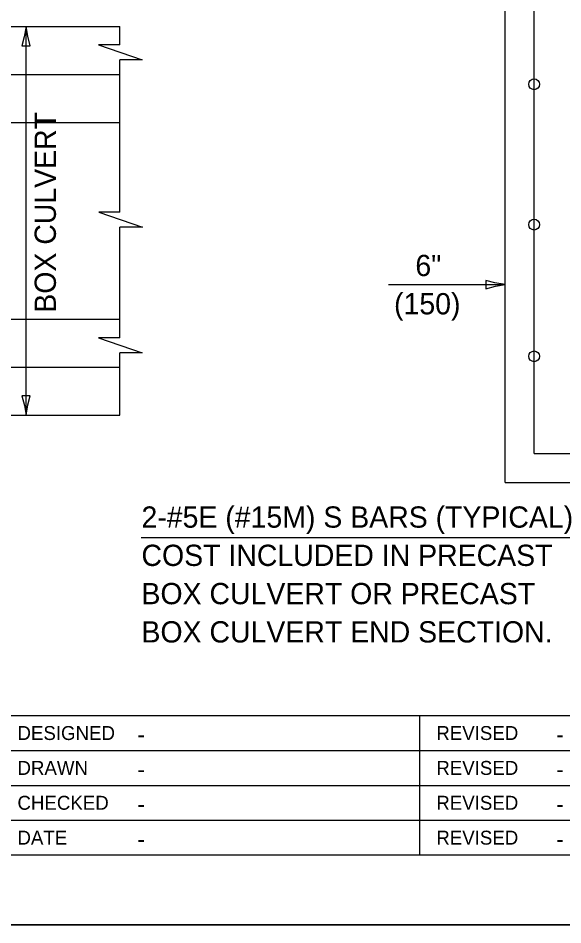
# Model space of a CAD drawing. Extents: x 0 to 2.83, y 0 to 1.83.
# Drawn here: x 0.692 to 1.017, y 0 to 0.542 of the extents above; entities that cross this region are included whole.
import ezdxf

# ---------------------------------------------------------------- set-up
doc = ezdxf.new("R2010")
doc.units = 0
for name, color, linetype in [('RD_Pr_Roadway_Dimensions', 7, 'Continuous'), ('RD_Pr_Roadway_Items', 7, 'Continuous'), ('RD_Pr_Roadway_Notes', 7, 'Continuous'), ('SH_General_Details', 7, 'Continuous'), ('SH_Printer_Plotting_Border', 7, 'Continuous')]:
    doc.layers.add(name, color=color, linetype=linetype)

msp = doc.modelspace()

# ---------------------------------------------------------------- linework, layer by layer
at = {"layer": 'RD_Pr_Roadway_Dimensions'}
msp.add_line((0.91263, 0.38243), (0.98232, 0.38243), dxfattribs=at)
msp.add_lwpolyline([(0.97066, 0.38487), (0.97065, 0.38243), (0.97065, 0.37999), (0.97649, 0.38142), (0.98232, 0.38243), (0.9761, 0.38357)], close=True, dxfattribs=at)
at = {"layer": 'RD_Pr_Roadway_Items'}
for p, q in [((0.98232, 0.26424), (0.98232, 0.5711)), ((0.99953, 0.28145), (0.99953, 0.55389)), ((0.58309, 0.53668), (0.75231, 0.53668)), ((0.75231, 0.52562), (0.75231, 0.53668)), ((0.75231, 0.42573), (0.75231, 0.51662)), ((0.32786, 0.50801), (0.75231, 0.50801)), ((0.52574, 0.47933), (0.75231, 0.47933)), ((0.75231, 0.35069), (0.75231, 0.41673)), ((0.52574, 0.36175), (0.75231, 0.36175)), ((0.75231, 0.30438), (0.75231, 0.34167)), ((0.32786, 0.33307), (0.75231, 0.33307)), ((0.58309, 0.30438), (0.75231, 0.30438)), ((0.99953, 0.28145), (1.26338, 0.28145)), ((0.98232, 0.26424), (1.28058, 0.26424))]:
    msp.add_line(p, q, dxfattribs=at)
for points in [[(0.75231, 0.52562), (0.73957, 0.52562), (0.76565, 0.51662), (0.75231, 0.51662)], [(0.75231, 0.42573), (0.73968, 0.42573), (0.76575, 0.41673), (0.75231, 0.41673)], [(0.75231, 0.35069), (0.73955, 0.35069), (0.76562, 0.34167), (0.75231, 0.34167)]]:
    msp.add_lwpolyline(points, dxfattribs=at)
for centre in [(0.99956, 0.50208), (0.99956, 0.41826), (0.99956, 0.33959)]:
    msp.add_circle(centre, 0.00323, dxfattribs=at)
at = {"layer": 'RD_Pr_Roadway_Notes'}
for p, q in [((0.69634, 0.30438), (0.69634, 0.53668)), ((0.76499, 0.23139), (1.07581, 0.23139))]:
    msp.add_line(p, q, dxfattribs=at)
for points in [[(0.6939, 0.52502), (0.69634, 0.52502), (0.69878, 0.52502), (0.69735, 0.53085), (0.69634, 0.53668), (0.69521, 0.53046)], [(0.69878, 0.31604), (0.69634, 0.31605), (0.6939, 0.31605), (0.69533, 0.31021), (0.69634, 0.30438), (0.69747, 0.3106)]]:
    msp.add_lwpolyline(points, close=True, dxfattribs=at)
at = {"layer": 'SH_General_Details'}
for p, q in [((0.16667, 0.125), (2.79166, 0.125)), ((0.93119, 0.125), (0.93119, 0.04167)), ((0.41452, 0.10417), (1.18118, 0.10417)), ((0.41452, 0.08333), (1.18118, 0.08333)), ((0.41452, 0.0625), (1.18118, 0.0625)), ((2.83332, 0), (0, 0))]:
    msp.add_line(p, q, dxfattribs=at)
msp.add_lwpolyline([(0.16667, 1.79166), (2.79166, 1.79166), (2.79166, 0.04167), (0.16667, 0.04167)], close=True, dxfattribs=at)
at = {"layer": 'SH_Printer_Plotting_Border'}
msp.add_lwpolyline([(0, 0), (2.83332, 0), (2.83332, 1.83333), (0, 1.83333)], close=True, dxfattribs=at)

# ---------------------------------------------------------------- texts
at = {"layer": 'RD_Pr_Roadway_Dimensions'}
for s, p in [('6"', (0.92868, 0.38751)), ('(150)', (0.91596, 0.36465))]:
    msp.add_text(s, height=0.0127, dxfattribs=at).set_placement(p)
at = {"layer": 'RD_Pr_Roadway_Notes'}
msp.add_text('BOX CULVERT', height=0.0127, rotation=90, dxfattribs=at).set_placement((0.71414, 0.36568))
for s, p in [('2-#5E (#15M) S BARS (TYPICAL)', (0.76521, 0.23724)), ('COST INCLUDED IN PRECAST', (0.76521, 0.21438)), ('BOX CULVERT OR PRECAST', (0.76521, 0.19152)), ('BOX CULVERT END SECTION.', (0.76521, 0.16866))]:
    msp.add_text(s, height=0.0127, dxfattribs=at).set_placement(p)
at = {"layer": 'SH_General_Details'}
for s, height, p in [('DESIGNED', 0.008333, (0.69119, 0.11042)), ('REVISED', 0.008333, (0.94118, 0.11042)), ('-', 0.01, (0.76282, 0.10875)), ('-', 0.01, (1.01282, 0.10875)), ('DRAWN', 0.008333, (0.69119, 0.08958)), ('REVISED', 0.008333, (0.94118, 0.08958)), ('-', 0.01, (0.76282, 0.08792)), ('-', 0.01, (1.01282, 0.08792)), ('CHECKED', 0.008333, (0.69119, 0.06875)), ('REVISED', 0.008333, (0.94118, 0.06875)), ('-', 0.01, (0.76282, 0.06708)), ('-', 0.01, (1.01282, 0.06708)), ('DATE', 0.008333, (0.69119, 0.04792)), ('REVISED', 0.008333, (0.94118, 0.04792)), ('-', 0.01, (0.76282, 0.04625)), ('-', 0.01, (1.01282, 0.04625))]:
    msp.add_text(s, height=height, dxfattribs=at).set_placement(p)

doc.saveas('drawing.dxf')
